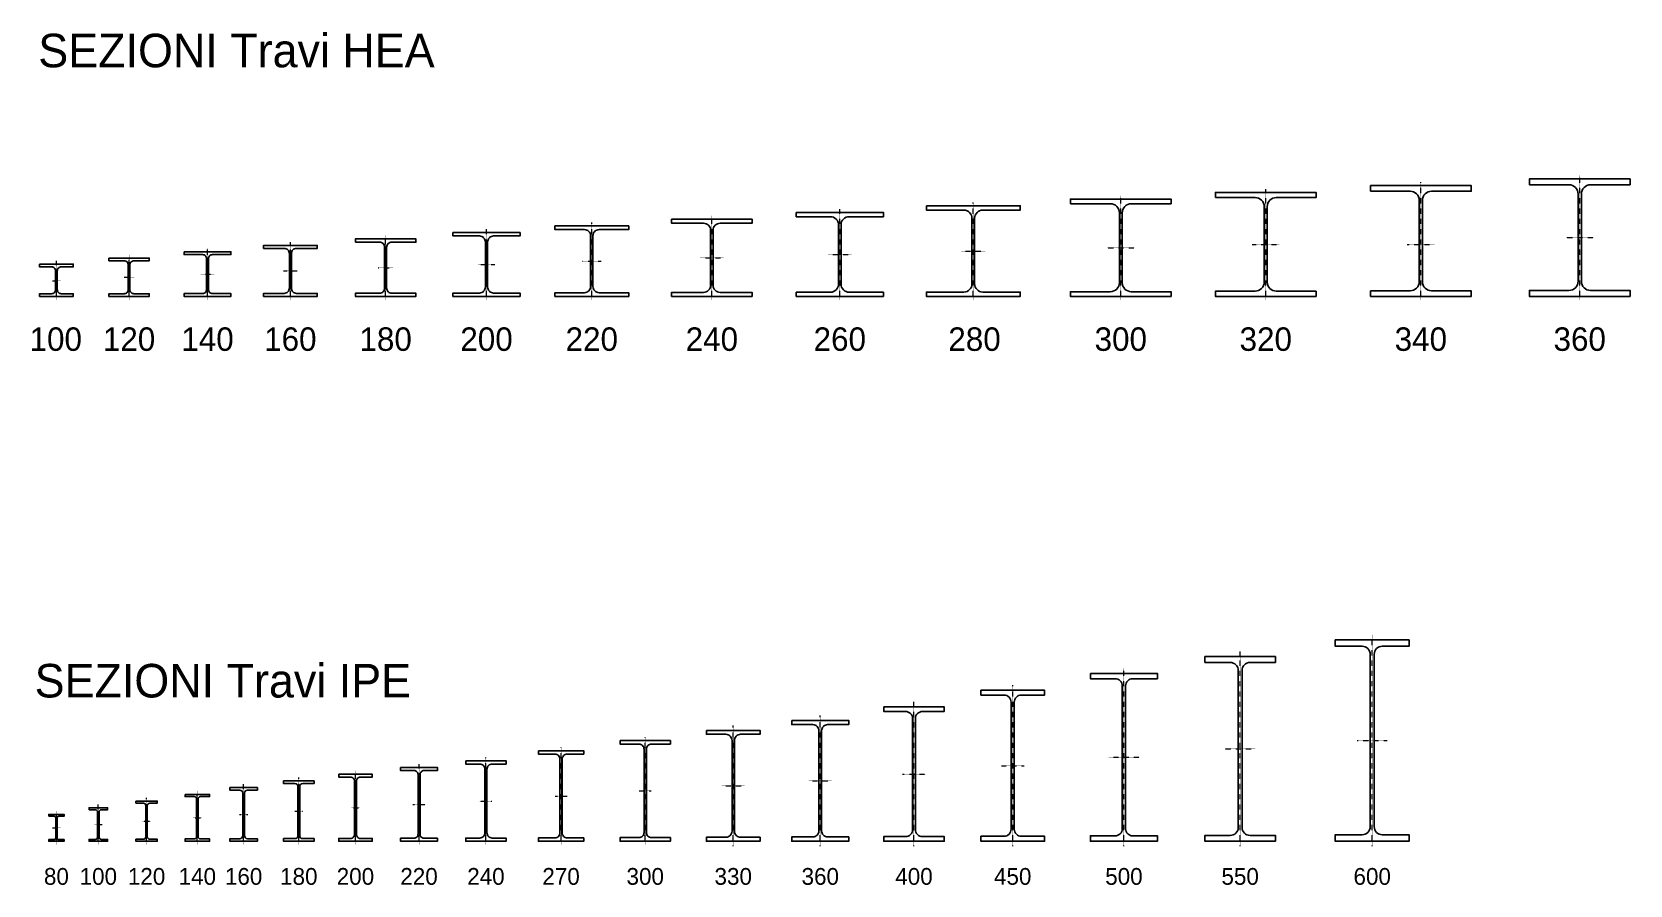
# Model space of a CAD drawing. Header units: millimetres. Extents: x -6949 to 549764, y -83146 to 127128.
# Drawn here: x -6949 to -2186, y -47443 to -44901 of the extents above; entities that cross this region are included whole.
import ezdxf
from ezdxf.enums import TextEntityAlignment as Align

# ---------------------------------------------------------------- set-up
doc = ezdxf.new("R2010")
doc.units = ezdxf.units.MM
doc.linetypes.add('TRATTO-PUNTO', pattern=[1, 0.5, -0.25, 0, -0.25])
doc.layers.add('PROIEZIONI finissime - fine lines', color=251, linetype='Continuous', lineweight=9)
doc.layers.add('SEZIONI acciaio - Steel sections', color=7, linetype='Continuous', lineweight=25)
doc.layers.add('SCRITTE - txt', color=252, linetype='Continuous')
doc.styles.get("Standard").update_dxf_attribs({"font": ''})
doc.styles.get('Standard').set_extended_font_data('Bahnschrift Light')

msp = doc.modelspace()

# ---------------------------------------------------------------- linework, layer by layer
at = {"layer": 'PROIEZIONI finissime - fine lines', "linetype": 'TRATTO-PUNTO', "ltscale": 0.06}
for p, q in [((-2336.4, -45698.9), (-2336.4, -45328.9)), ((-3704.2, -45698.9), (-3704.2, -45388.9)), ((-3272.1, -45698.9), (-3272.1, -45368.9)), ((-2809.9, -45698.9), (-2809.9, -45348.9)), ((-4541.6, -45698.9), (-4541.6, -45428.9)), ((-4143.7, -45698.9), (-4143.7, -45408.9)), ((-5280.8, -45698.9), (-5280.8, -45468.9)), ((-4922.9, -45698.9), (-4922.9, -45448.9)), ((-6179.2, -45698.9), (-6179.2, -45526.9)), ((-5895.2, -45698.9), (-5895.2, -45507.9)), ((-5594.5, -45698.9), (-5594.5, -45488.9)), ((-2377.2, -45513.9), (-2295.7, -45513.9)), ((-6659.9, -45698.9), (-6659.9, -45564.9)), ((-6426.1, -45698.9), (-6426.1, -45545.9)), ((-4957.9, -45573.9), (-4887.9, -45573.9)), ((-4576.6, -45563.9), (-4506.6, -45563.9)), ((-4179, -45553.9), (-4108.5, -45553.9)), ((-3744.2, -45543.9), (-3664.2, -45543.9)), ((-3312.4, -45533.9), (-3231.9, -45533.9)), ((-2850.4, -45533.9), (-2769.4, -45533.9)), ((-6876.4, -45698.9), (-6876.4, -45582.9)), ((-6446.1, -45622.4), (-6406.1, -45622.4)), ((-6199.2, -45612.9), (-6159.2, -45612.9)), ((-5917.2, -45603.4), (-5873.2, -45603.4)), ((-5619.5, -45593.9), (-5569.5, -45593.9)), ((-5308.8, -45583.9), (-5252.8, -45583.9)), ((-6888.3, -45642.9), (-6864.5, -45642.9)), ((-6674.9, -45631.9), (-6644.9, -45631.9)), ((-2954.9, -47327.7), (-2954.9, -46697.7)), ((-3348.4, -47327.7), (-3348.4, -46747.7)), ((-3694.8, -47327.7), (-3694.8, -46797.7)), ((-4026.3, -47327.7), (-4026.3, -46847.7)), ((-4320.5, -47327.7), (-4320.5, -46897.7)), ((-4599.8, -47327.7), (-4599.8, -46937.7)), ((-5121.5, -47322.7), (-5121.5, -47002.7)), ((-4859.2, -47327.7), (-4859.2, -46967.7)), ((-5372.4, -47323.1), (-5372.4, -47033.1)), ((-3393.5, -47037.7), (-3303.3, -47037.7)), ((-3000, -47012.7), (-2909.8, -47012.7)), ((-5985.2, -47323.1), (-5985.2, -47103.1)), ((-5795.7, -47323.1), (-5795.7, -47083.1)), ((-5596.3, -47323.1), (-5596.3, -47063.1)), ((-4060.1, -47087.7), (-3992.6, -47087.7)), ((-3739.9, -47062.7), (-3649.7, -47062.7)), ((-6318.5, -47323.1), (-6318.5, -47143.1)), ((-6154, -47323.1), (-6154, -47123.1)), ((-4892.9, -47147.7), (-4825.4, -47147.7)), ((-4633.6, -47132.7), (-4566.1, -47132.7)), ((-4354.3, -47112.7), (-4286.8, -47112.7)), ((-6607.7, -47323.1), (-6607.7, -47183.1)), ((-6456.5, -47323.1), (-6456.5, -47163.1)), ((-5614.3, -47193.1), (-5578.4, -47193.1)), ((-5390.3, -47178.1), (-5354.4, -47178.1)), ((-5139.4, -47162.7), (-5103.5, -47162.7)), ((-6876.4, -47323.1), (-6876.4, -47223.1)), ((-6751.5, -47323.1), (-6751.5, -47203.1)), ((-6468.7, -47243.1), (-6444.3, -47243.1)), ((-6330.7, -47233.1), (-6306.3, -47233.1)), ((-6166.2, -47223.1), (-6141.8, -47223.1)), ((-5997.4, -47213.1), (-5973, -47213.1)), ((-5813.7, -47203.1), (-5777.8, -47203.1)), ((-6888.3, -47273.1), (-6864.5, -47273.1)), ((-6763.4, -47263.1), (-6739.6, -47263.1)), ((-6619.9, -47253.1), (-6595.5, -47253.1))]:
    msp.add_line(p, q, dxfattribs=at)
at = {"layer": 'SEZIONI acciaio - Steel sections'}
msp.add_line((-3124.8, -45688.9), (-3422.1, -45688.9), dxfattribs=at)
for points in [[(-2486.4, -45356.4), (-2486.4, -45338.9), (-2186.4, -45338.9), (-2186.4, -45356.4), (-2304.4, -45356.4, 0.414214), (-2331.4, -45383.4), (-2331.4, -45644.4, 0.414214), (-2304.4, -45671.4), (-2186.4, -45671.4), (-2186.4, -45688.9), (-2486.4, -45688.9), (-2486.4, -45671.4), (-2368.4, -45671.4, 0.414214), (-2341.4, -45644.4), (-2341.4, -45383.4, 0.414214), (-2368.4, -45356.4)], [(-3422.1, -45394.4), (-3422.1, -45378.9), (-3122.1, -45378.9), (-3122.1, -45394.4), (-3240.6, -45394.4, 0.414214), (-3267.6, -45421.4), (-3267.6, -45646.4, 0.414214), (-3240.6, -45673.4), (-3122.1, -45673.4), (-3122.1, -45688.9), (-3422.1, -45688.9), (-3422.1, -45673.4), (-3303.6, -45673.4, 0.414214), (-3276.6, -45646.4), (-3276.6, -45421.4, 0.414214), (-3303.6, -45394.4)], [(-2959.9, -45375.4), (-2959.9, -45358.9), (-2659.9, -45358.9), (-2659.9, -45375.4), (-2778.2, -45375.4, 0.414214), (-2805.2, -45402.4), (-2805.2, -45645.4, 0.414214), (-2778.2, -45672.4), (-2659.9, -45672.4), (-2659.9, -45688.9), (-2959.9, -45688.9), (-2959.9, -45672.4), (-2841.7, -45672.4, 0.414214), (-2814.7, -45645.4), (-2814.7, -45402.4, 0.414214), (-2841.7, -45375.4)], [(-4283.7, -45418.9), (-4003.7, -45418.9), (-4003.7, -45431.9), (-4115.7, -45431.9, 0.414214), (-4139.7, -45455.9), (-4139.7, -45651.9, 0.414214), (-4115.7, -45675.9), (-4003.7, -45675.9), (-4003.7, -45688.9), (-4283.7, -45688.9), (-4283.7, -45675.9), (-4171.7, -45675.9, 0.414214), (-4147.7, -45651.9), (-4147.7, -45455.9, 0.414214), (-4171.7, -45431.9), (-4283.7, -45431.9)], [(-3854.2, -45412.9), (-3854.2, -45398.9), (-3554.2, -45398.9), (-3554.2, -45412.9), (-3672.9, -45412.9, 0.414214), (-3699.9, -45439.9), (-3699.9, -45647.9, 0.414214), (-3672.9, -45674.9), (-3554.2, -45674.9), (-3554.2, -45688.9), (-3854.2, -45688.9), (-3854.2, -45674.9), (-3735.4, -45674.9, 0.414214), (-3708.4, -45647.9), (-3708.4, -45439.9, 0.414214), (-3735.4, -45412.9)], [(-5390.8, -45478.9), (-5170.8, -45478.9), (-5170.8, -45489.9), (-5259.3, -45489.9, 0.414214), (-5277.3, -45507.9), (-5277.3, -45659.9, 0.414214), (-5259.3, -45677.9), (-5170.8, -45677.9), (-5170.8, -45688.9), (-5390.8, -45688.9), (-5390.8, -45677.9), (-5302.3, -45677.9, 0.414214), (-5284.3, -45659.9), (-5284.3, -45507.9, 0.414214), (-5302.3, -45489.9), (-5390.8, -45489.9)], [(-5042.9, -45458.9), (-4802.9, -45458.9), (-4802.9, -45470.9), (-4898.2, -45470.9, 0.414214), (-4919.2, -45491.9), (-4919.2, -45655.9, 0.414214), (-4898.2, -45676.9), (-4802.9, -45676.9), (-4802.9, -45688.9), (-5042.9, -45688.9), (-5042.9, -45676.9), (-4947.7, -45676.9, 0.414214), (-4926.7, -45655.9), (-4926.7, -45491.9, 0.414214), (-4947.7, -45470.9), (-5042.9, -45470.9)], [(-4671.6, -45438.9), (-4411.6, -45438.9), (-4411.6, -45451.4), (-4513.9, -45451.4, 0.414214), (-4537.9, -45475.4), (-4537.9, -45652.4, 0.414214), (-4513.9, -45676.4), (-4411.6, -45676.4), (-4411.6, -45688.9), (-4671.6, -45688.9), (-4671.6, -45676.4), (-4569.4, -45676.4, 0.414214), (-4545.4, -45652.4), (-4545.4, -45475.4, 0.414214), (-4569.4, -45451.4), (-4671.6, -45451.4)], [(-5985.2, -45527.4), (-5985.2, -45517.9), (-5805.2, -45517.9), (-5805.2, -45527.4), (-5877.2, -45527.4, 0.414214), (-5892.2, -45542.4), (-5892.2, -45664.4, 0.414214), (-5877.2, -45679.4), (-5805.2, -45679.4), (-5805.2, -45688.9), (-5985.2, -45688.9), (-5985.2, -45679.4), (-5913.2, -45679.4, 0.414214), (-5898.2, -45664.4), (-5898.2, -45542.4, 0.414214), (-5913.2, -45527.4)], [(-5694.5, -45498.9), (-5494.5, -45498.9), (-5494.5, -45508.9), (-5573.3, -45508.9, 0.414214), (-5591.3, -45526.9), (-5591.3, -45660.9, 0.414214), (-5573.3, -45678.9), (-5494.5, -45678.9), (-5494.5, -45688.9), (-5694.5, -45688.9), (-5694.5, -45678.9), (-5615.8, -45678.9, 0.414214), (-5597.8, -45660.9), (-5597.8, -45526.9, 0.414214), (-5615.8, -45508.9), (-5694.5, -45508.9)], [(-6719.9, -45574.9), (-6599.9, -45574.9), (-6599.9, -45582.9), (-6645.4, -45582.9, 0.414214), (-6657.4, -45594.9), (-6657.4, -45668.9, 0.414214), (-6645.4, -45680.9), (-6599.9, -45680.9), (-6599.9, -45688.9), (-6719.9, -45688.9), (-6719.9, -45680.9), (-6674.4, -45680.9, 0.414214), (-6662.4, -45668.9), (-6662.4, -45594.9, 0.414214), (-6674.4, -45582.9), (-6719.9, -45582.9)], [(-6496.1, -45555.9), (-6356.1, -45555.9), (-6356.1, -45564.4), (-6411.3, -45564.4, 0.414214), (-6423.3, -45576.4), (-6423.3, -45668.4, 0.414214), (-6411.3, -45680.4), (-6356.1, -45680.4), (-6356.1, -45688.9), (-6496.1, -45688.9), (-6496.1, -45680.4), (-6440.8, -45680.4, 0.414214), (-6428.8, -45668.4), (-6428.8, -45576.4, 0.414214), (-6440.8, -45564.4), (-6496.1, -45564.4)], [(-6259.2, -45545.9), (-6259.2, -45536.9), (-6099.2, -45536.9), (-6099.2, -45545.9), (-6161.2, -45545.9, 0.414214), (-6176.2, -45560.9), (-6176.2, -45664.9, 0.414214), (-6161.2, -45679.9), (-6099.2, -45679.9), (-6099.2, -45688.9), (-6259.2, -45688.9), (-6259.2, -45679.9), (-6197.2, -45679.9, 0.414214), (-6182.2, -45664.9), (-6182.2, -45560.9, 0.414214), (-6197.2, -45545.9)], [(-6926.4, -45592.9), (-6826.4, -45592.9), (-6826.4, -45600.9), (-6861.9, -45600.9, 0.414214), (-6873.9, -45612.9), (-6873.9, -45668.9, 0.414214), (-6861.9, -45680.9), (-6826.4, -45680.9), (-6826.4, -45688.9), (-6926.4, -45688.9), (-6926.4, -45680.9), (-6890.9, -45680.9, 0.414214), (-6878.9, -45668.9), (-6878.9, -45612.9, 0.414214), (-6890.9, -45600.9), (-6926.4, -45600.9)], [(-3064.9, -46712.7), (-2844.9, -46712.7), (-2844.9, -46731.7), (-2924.9, -46731.7, 0.414214), (-2948.9, -46755.7), (-2948.9, -47269.7, 0.414214), (-2924.9, -47293.7), (-2844.9, -47293.7), (-2844.9, -47312.7), (-3064.9, -47312.7), (-3064.9, -47293.7), (-2984.9, -47293.7, 0.414214), (-2960.9, -47269.7), (-2960.9, -46755.7, 0.414214), (-2984.9, -46731.7), (-3064.9, -46731.7)], [(-3453.4, -46762.7), (-3243.4, -46762.7), (-3243.4, -46779.9), (-3318.9, -46779.9, 0.414214), (-3342.9, -46803.9), (-3342.9, -47271.5, 0.414214), (-3318.9, -47295.5), (-3243.4, -47295.5), (-3243.4, -47312.7), (-3453.4, -47312.7), (-3453.4, -47295.5), (-3378, -47295.5, 0.414214), (-3354, -47271.5), (-3354, -46803.9, 0.414214), (-3378, -46779.9), (-3453.4, -46779.9)], [(-3794.8, -46812.7), (-3594.8, -46812.7), (-3594.8, -46828.7), (-3668.7, -46828.7, 0.414214), (-3689.7, -46849.7), (-3689.7, -47275.7, 0.414214), (-3668.7, -47296.7), (-3594.8, -47296.7), (-3594.8, -47312.7), (-3794.8, -47312.7), (-3794.8, -47296.7), (-3720.9, -47296.7, 0.414214), (-3699.9, -47275.7), (-3699.9, -46849.7, 0.414214), (-3720.9, -46828.7), (-3794.8, -46828.7)], [(-4121.3, -46862.7), (-3931.3, -46862.7), (-3931.3, -46877.3), (-4000.6, -46877.3, 0.414214), (-4021.6, -46898.3), (-4021.6, -47277.1, 0.414214), (-4000.6, -47298.1), (-3931.3, -47298.1), (-3931.3, -47312.7), (-4121.3, -47312.7), (-4121.3, -47298.1), (-4052, -47298.1, 0.414214), (-4031, -47277.1), (-4031, -46898.3, 0.414214), (-4052, -46877.3), (-4121.3, -46877.3)], [(-4410.5, -46912.7), (-4230.5, -46912.7), (-4230.5, -46926.2), (-4295.2, -46926.2, 0.414214), (-4316.2, -46947.2), (-4316.2, -47278.2, 0.414214), (-4295.2, -47299.2), (-4230.5, -47299.2), (-4230.5, -47312.7), (-4410.5, -47312.7), (-4410.5, -47299.2), (-4345.8, -47299.2, 0.414214), (-4324.8, -47278.2), (-4324.8, -46947.2, 0.414214), (-4345.8, -46926.2), (-4410.5, -46926.2)], [(-4684.8, -46952.7), (-4514.8, -46952.7), (-4514.8, -46965.4), (-4577.8, -46965.4, 0.414214), (-4595.8, -46983.4), (-4595.8, -47282, 0.414214), (-4577.8, -47300), (-4514.8, -47300), (-4514.8, -47312.7), (-4684.8, -47312.7), (-4684.8, -47300), (-4621.8, -47300, 0.414214), (-4603.8, -47282), (-4603.8, -46983.4, 0.414214), (-4621.8, -46965.4), (-4684.8, -46965.4)], [(-4939.2, -46982.7), (-4779.2, -46982.7), (-4779.2, -46994.2), (-4837.4, -46994.2, 0.414214), (-4855.4, -47012.2), (-4855.4, -47283.2, 0.414214), (-4837.4, -47301.2), (-4779.2, -47301.2), (-4779.2, -47312.7), (-4939.2, -47312.7), (-4939.2, -47301.2), (-4880.9, -47301.2, 0.414214), (-4862.9, -47283.2), (-4862.9, -47012.2, 0.414214), (-4880.9, -46994.2), (-4939.2, -46994.2)], [(-5439.9, -47043.1), (-5304.9, -47043.1), (-5304.9, -47053.3), (-5354.1, -47053.3, 0.414214), (-5369.1, -47068.3), (-5369.1, -47287.9, 0.414214), (-5354.1, -47302.9), (-5304.9, -47302.9), (-5304.9, -47313.1), (-5439.9, -47313.1), (-5439.9, -47302.9), (-5390.7, -47302.9, 0.414214), (-5375.7, -47287.9), (-5375.7, -47068.3, 0.414214), (-5390.7, -47053.3), (-5439.9, -47053.3)], [(-5196.5, -47012.7), (-5046.5, -47012.7), (-5046.5, -47023.4), (-5102.9, -47023.4, 0.414214), (-5117.9, -47038.4), (-5117.9, -47287, 0.414214), (-5102.9, -47302), (-5046.5, -47302), (-5046.5, -47312.7), (-5196.5, -47312.7), (-5196.5, -47302), (-5140, -47302, 0.414214), (-5125, -47287), (-5125, -47038.4, 0.414214), (-5140, -47023.4), (-5196.5, -47023.4)], [(-5850.7, -47093.1), (-5740.7, -47093.1), (-5740.7, -47102.3), (-5780.8, -47102.3, 0.414214), (-5792.8, -47114.3), (-5792.8, -47291.9, 0.414214), (-5780.8, -47303.9), (-5740.7, -47303.9), (-5740.7, -47313.1), (-5850.7, -47313.1), (-5850.7, -47303.9), (-5810.7, -47303.9, 0.414214), (-5798.7, -47291.9), (-5798.7, -47114.3, 0.414214), (-5810.7, -47102.3), (-5850.7, -47102.3)], [(-5656.3, -47073.1), (-5536.3, -47073.1), (-5536.3, -47082.9), (-5578.2, -47082.9, 0.414214), (-5593.2, -47097.9), (-5593.2, -47288.3, 0.414214), (-5578.2, -47303.3), (-5536.3, -47303.3), (-5536.3, -47313.1), (-5656.3, -47313.1), (-5656.3, -47303.3), (-5614.4, -47303.3, 0.414214), (-5599.4, -47288.3), (-5599.4, -47097.9, 0.414214), (-5614.4, -47082.9), (-5656.3, -47082.9)], [(-6199.5, -47133.1), (-6108.5, -47133.1), (-6108.5, -47141.1), (-6142.4, -47141.1, 0.414214), (-6151.4, -47150.1), (-6151.4, -47296.1, 0.414214), (-6142.4, -47305.1), (-6108.5, -47305.1), (-6108.5, -47313.1), (-6199.5, -47313.1), (-6199.5, -47305.1), (-6165.7, -47305.1, 0.414214), (-6156.7, -47296.1), (-6156.7, -47150.1, 0.414214), (-6165.7, -47141.1), (-6199.5, -47141.1)], [(-6035.2, -47113.1), (-5935.2, -47113.1), (-5935.2, -47121.6), (-5970.4, -47121.6, 0.414214), (-5982.4, -47133.6), (-5982.4, -47292.6, 0.414214), (-5970.4, -47304.6), (-5935.2, -47304.6), (-5935.2, -47313.1), (-6035.2, -47313.1), (-6035.2, -47304.6), (-6000, -47304.6, 0.414214), (-5988, -47292.6), (-5988, -47133.6, 0.414214), (-6000, -47121.6), (-6035.2, -47121.6)], [(-6639.7, -47193.1), (-6575.7, -47193.1), (-6575.7, -47199.4), (-6598.5, -47199.4, 0.414214), (-6605.5, -47206.4), (-6605.5, -47299.8, 0.414214), (-6598.5, -47306.8), (-6575.7, -47306.8), (-6575.7, -47313.1), (-6639.7, -47313.1), (-6639.7, -47306.8), (-6616.9, -47306.8, 0.414214), (-6609.9, -47299.8), (-6609.9, -47206.4, 0.414214), (-6616.9, -47199.4), (-6639.7, -47199.4)], [(-6493, -47173.1), (-6420, -47173.1), (-6420, -47180), (-6447.1, -47180, 0.414214), (-6454.1, -47187), (-6454.1, -47299.2, 0.414214), (-6447.1, -47306.2), (-6420, -47306.2), (-6420, -47313.1), (-6493, -47313.1), (-6493, -47306.2), (-6465.8, -47306.2, 0.414214), (-6458.8, -47299.2), (-6458.8, -47187, 0.414214), (-6465.8, -47180), (-6493, -47180)], [(-6359.5, -47153.1), (-6277.5, -47153.1), (-6277.5, -47160.5), (-6307, -47160.5, 0.414214), (-6316, -47169.5), (-6316, -47296.7, 0.414214), (-6307, -47305.7), (-6277.5, -47305.7), (-6277.5, -47313.1), (-6359.5, -47313.1), (-6359.5, -47305.7), (-6330, -47305.7, 0.414214), (-6321, -47296.7), (-6321, -47169.5, 0.414214), (-6330, -47160.5), (-6359.5, -47160.5)], [(-6899.4, -47238.3), (-6899.4, -47233.1), (-6853.4, -47233.1), (-6853.4, -47238.3), (-6869.5, -47238.3, 0.414214), (-6874.5, -47243.3), (-6874.5, -47302.9, 0.414214), (-6869.5, -47307.9), (-6853.4, -47307.9), (-6853.4, -47313.1), (-6899.4, -47313.1), (-6899.4, -47307.9), (-6883.3, -47307.9, 0.414214), (-6878.3, -47302.9), (-6878.3, -47243.3, 0.414214), (-6883.3, -47238.3)], [(-6779, -47218.8), (-6779, -47213.1), (-6724, -47213.1), (-6724, -47218.8), (-6742.4, -47218.8, 0.414214), (-6749.4, -47225.8), (-6749.4, -47300.4, 0.414214), (-6742.4, -47307.4), (-6724, -47307.4), (-6724, -47313.1), (-6779, -47313.1), (-6779, -47307.4), (-6760.5, -47307.4, 0.414214), (-6753.5, -47300.4), (-6753.5, -47225.8, 0.414214), (-6760.5, -47218.8)]]:
    msp.add_lwpolyline(points, format="xyb", close=True, dxfattribs=at)

# ---------------------------------------------------------------- texts
at = {"layer": 'SCRITTE - txt'}
for s, p in [('SEZIONI Travi HEA', (-5749.1, -45006.1)), ('SEZIONI Travi IPE', (-5819.4, -46884.4))]:
    msp.add_text(s, height=100, dxfattribs=at).set_placement(p, align=Align.RIGHT)
for s, height, p in [('100', 70, (-6878.4, -45851.3)), ('120', 70, (-6659.9, -45851.3)), ('140', 70, (-6426.1, -45851.3)), ('160', 70, (-6179.2, -45851.3)), ('180', 70, (-5895.2, -45851.3)), ('200', 70, (-5594.5, -45851.3)), ('220', 70, (-5280.8, -45851.3)), ('240', 70, (-4922.9, -45851.3)), ('260', 70, (-4541.6, -45851.3)), ('280', 70, (-4140.1, -45851.3)), ('300', 70, (-3704.2, -45851.3)), ('320', 70, (-3272.1, -45851.3)), ('340', 70, (-2809.9, -45851.3)), ('360', 70, (-2336.4, -45851.3)), ('80', 50, (-6876.4, -47442.7)), ('100', 50, (-6751.5, -47442.7)), ('120', 50, (-6607.7, -47442.7)), ('140', 50, (-6456.5, -47442.7)), ('160', 50, (-6318.5, -47442.7)), ('180', 50, (-6154, -47442.7)), ('200', 50, (-5985.2, -47442.7)), ('220', 50, (-5795.7, -47442.7)), ('240', 50, (-5596.3, -47442.7)), ('270', 50, (-5372.4, -47442.7)), ('300', 50, (-5121.5, -47442.7)), ('330', 50, (-4859.2, -47442.7)), ('360', 50, (-4599.8, -47442.7)), ('400', 50, (-4320.5, -47442.7)), ('450', 50, (-4026.3, -47442.7)), ('500', 50, (-3694.8, -47442.7)), ('550', 50, (-3348.4, -47442.7)), ('600', 50, (-2954.9, -47442.7))]:
    msp.add_text(s, height=height, dxfattribs=at).set_placement(p, align=Align.CENTER)

doc.saveas('drawing.dxf')
